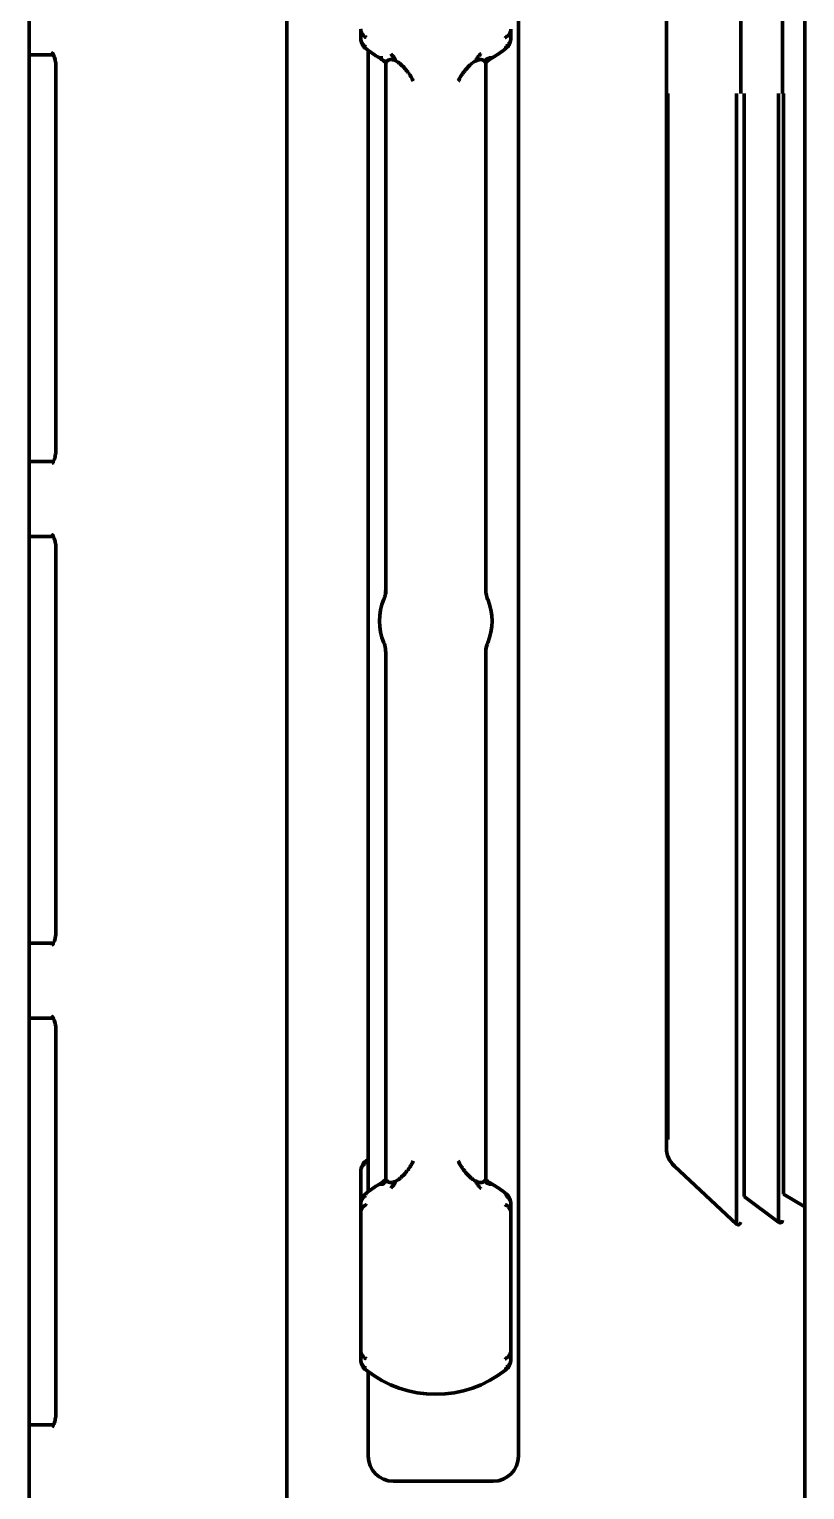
# Model space of a CAD drawing. Header units: inches. Extents: x 904 to 7172, y 213 to 5528.
# Drawn here: x 1052.3 to 1083.3, y 2131.8 to 2190.1 of the extents above; entities that cross this region are included whole.
import ezdxf

# ---------------------------------------------------------------- set-up
doc = ezdxf.new("R2010")
doc.units = ezdxf.units.IN

msp = doc.modelspace()

# ---------------------------------------------------------------- linework, layer by layer
at = {"linetype": 'Continuous', "lineweight": 70}
for p, q in [((1083.26, 3702.122), (1083.26, 2036.922)), ((1052.26, 2062.722), (1052.26, 3700.722)), ((1071.81, 2133.122), (1071.81, 2283.734)), ((1077.73, 2282.816), (1077.73, 2187.572)), ((1080.698, 2187.572), (1080.698, 2282.333)), ((1082.371, 2187.572), (1082.371, 2282.07)), ((1062.556, 2083.122), (1062.556, 2221.122)), ((1065.756, 2189.426), (1065.713, 2189.371)), ((1065.81, 2189.296), (1065.81, 2143.698)), ((1071.306, 2189.371), (1071.263, 2189.426)), ((1053.187, 2189.122), (1052.259, 2189.122)), ((1066.26, 2188.999), (1066.395, 2189.003)), ((1066.261, 2188.999), (1066.26, 2189)), ((1066.357, 2188.938), (1066.339, 2188.95)), ((1066.51, 2188.817), (1066.51, 2167.572)), ((1070.509, 2167.747), (1070.509, 2188.818)), ((1070.624, 2189.003), (1070.759, 2189)), ((1053.328, 2188.622), (1053.328, 2173.372)), ((1077.73, 2187.572), (1077.73, 2151.698)), ((1077.786, 2187.572), (1077.786, 2145.774)), ((1080.53, 2187.572), (1080.53, 2142.4)), ((1080.839, 2187.572), (1080.839, 2143.505)), ((1082.211, 2187.572), (1082.211, 2142.472)), ((1082.405, 2187.572), (1082.405, 2143.6)), ((1052.259, 2172.872), (1053.225, 2172.872)), ((1053.187, 2169.872), (1052.259, 2169.872)), ((1053.328, 2169.372), (1053.328, 2154.122)), ((1070.583, 2167.37), (1070.584, 2167.367)), ((1066.436, 2165.624), (1066.435, 2165.626)), ((1070.509, 2144.176), (1070.509, 2165.421)), ((1066.51, 2165.246), (1066.51, 2144.176)), ((1052.259, 2153.622), (1053.225, 2153.622)), ((1077.73, 2151.699), (1077.73, 2145.445)), ((1053.187, 2150.622), (1052.259, 2150.622)), ((1053.328, 2150.122), (1053.328, 2134.872)), ((1065.71, 2144.92), (1065.81, 2144.997)), ((1065.51, 2143.212), (1065.51, 2144.505)), ((1080.53, 2142.4), (1078.048, 2144.714)), ((1065.713, 2143.622), (1065.756, 2143.568)), ((1071.263, 2143.568), (1071.306, 2143.622)), ((1082.211, 2142.472), (1080.839, 2143.505)), ((1083.26, 2143.086), (1082.405, 2143.6)), ((1065.51, 2142.847), (1065.51, 2137.346)), ((1071.51, 2137.346), (1071.51, 2142.847)), ((1065.756, 2136.626), (1065.713, 2136.571)), ((1065.81, 2136.497), (1065.81, 2133.122)), ((1071.306, 2136.571), (1071.263, 2136.626)), ((1052.259, 2134.372), (1053.225, 2134.372)), ((1066.81, 2132.122), (1070.81, 2132.122))]:
    msp.add_line(p, q, dxfattribs=at)
for centre, radius, start, end in [((1068.51, 2192.897), 4.5, 231.57758, 240.00162), ((1068.51, 2192.897), 4.5, 299.99836, 308.4325), ((1068.51, 2166.497), 2.25, 157.23256, 202.76743), ((1068.51, 2166.497), 2.25, 337.23259, 22.76742), ((1066.04, 2144.505), 0.53, 128.4745, 180), ((1078.73, 2145.445), 1, 180.00039, 227), ((1068.51, 2140.097), 4.5, 119.99838, 128.43273), ((1068.51, 2140.097), 4.5, 51.57764, 60.00161), ((1080.598, 2142.473), 0.1, 227, 359.99898), ((1082.271, 2142.551), 0.1, 233, 359.99961), ((1068.51, 2140.097), 4.5, 231.57672, 308.43242), ((1066.81, 2133.122), 1, 180, 270), ((1070.81, 2133.122), 1, 270, 0)]:
    msp.add_arc(centre, radius, start, end, dxfattribs=at)
for centre, major_axis, ratio, start_param, end_param in [((1070.997, 2189.765), (0.312, -0.391), 0.212309, 6.282867, 6.783617), ((1065.522, 2145.279), (1.342, 0.629), 0.999709, 4.796513, 5.011617), ((1066.022, 2143.229), (-0.312, 0.391), 0.212305, 6.28287, 6.78362), ((1070.997, 2136.965), (0.312, -0.391), 0.210529, 6.282796, 6.783545)]:
    msp.add_ellipse(centre, major_axis=major_axis, ratio=ratio, start_param=start_param, end_param=end_param, dxfattribs=at)
for points, knots in [([(1065.51, 2190.146), (1065.51, 2190.143), (1065.51, 2190.138), (1065.51, 2190.129), (1065.511, 2190.121), (1065.511, 2190.113), (1065.512, 2190.105), (1065.513, 2190.097), (1065.515, 2190.089), (1065.516, 2190.082), (1065.518, 2190.074), (1065.52, 2190.067), (1065.522, 2190.06), (1065.524, 2190.053), (1065.526, 2190.046), (1065.528, 2190.04), (1065.53, 2190.033), (1065.533, 2190.027), (1065.535, 2190.021), (1065.538, 2190.015), (1065.541, 2190.009), (1065.543, 2190.004), (1065.546, 2189.998), (1065.549, 2189.993), (1065.551, 2189.988), (1065.554, 2189.983), (1065.557, 2189.978), (1065.56, 2189.973), (1065.563, 2189.969), (1065.565, 2189.964), (1065.571, 2189.956), (1065.58, 2189.943), (1065.593, 2189.927), (1065.606, 2189.912), (1065.621, 2189.897), (1065.635, 2189.883), (1065.651, 2189.87), (1065.667, 2189.857), (1065.683, 2189.845), (1065.7, 2189.834), (1065.716, 2189.824), (1065.728, 2189.817), (1065.734, 2189.814)], [0, 0, 0, 0, 0.022146, 0.043937, 0.065372, 0.086451, 0.107171, 0.127534, 0.147537, 0.167181, 0.186465, 0.205389, 0.223953, 0.242157, 0.26, 0.277483, 0.294606, 0.31137, 0.327774, 0.343819, 0.359506, 0.374834, 0.389805, 0.404419, 0.418677, 0.43258, 0.446127, 0.459321, 0.472161, 0.484649, 0.496785, 0.546297, 0.595031, 0.642992, 0.690187, 0.736623, 0.782311, 0.827262, 0.871491, 0.915012, 0.957842, 1, 1, 1, 1]), ([(1071.285, 2189.814), (1071.288, 2189.816), (1071.295, 2189.819), (1071.304, 2189.825), (1071.313, 2189.83), (1071.323, 2189.836), (1071.332, 2189.842), (1071.341, 2189.849), (1071.35, 2189.855), (1071.358, 2189.862), (1071.367, 2189.869), (1071.376, 2189.876), (1071.384, 2189.883), (1071.392, 2189.891), (1071.4, 2189.899), (1071.408, 2189.907), (1071.416, 2189.915), (1071.423, 2189.924), (1071.43, 2189.932), (1071.437, 2189.941), (1071.444, 2189.95), (1071.45, 2189.96), (1071.457, 2189.969), (1071.462, 2189.978), (1071.468, 2189.989), (1071.474, 2190), (1071.479, 2190.011), (1071.485, 2190.023), (1071.49, 2190.036), (1071.495, 2190.05), (1071.499, 2190.064), (1071.502, 2190.079), (1071.505, 2190.095), (1071.508, 2190.112), (1071.509, 2190.129), (1071.509, 2190.14), (1071.509, 2190.146)], [0, 0, 0, 0, 0.023051, 0.046302, 0.069757, 0.093418, 0.117289, 0.141371, 0.165669, 0.190183, 0.214918, 0.239874, 0.265054, 0.290459, 0.316093, 0.341955, 0.368048, 0.394372, 0.420929, 0.44772, 0.474745, 0.502005, 0.527594, 0.554699, 0.583327, 0.613486, 0.645182, 0.678419, 0.713201, 0.749531, 0.787411, 0.826841, 0.86782, 0.910343, 0.954406, 1, 1, 1, 1]), ([(1065.51, 2189.789), (1065.51, 2189.785), (1065.51, 2189.778), (1065.51, 2189.767), (1065.511, 2189.757), (1065.511, 2189.746), (1065.512, 2189.736), (1065.513, 2189.727), (1065.515, 2189.717), (1065.516, 2189.708), (1065.517, 2189.699), (1065.519, 2189.69), (1065.521, 2189.682), (1065.522, 2189.674), (1065.524, 2189.666), (1065.526, 2189.658), (1065.528, 2189.651), (1065.53, 2189.644), (1065.532, 2189.637), (1065.534, 2189.63), (1065.536, 2189.624), (1065.538, 2189.618), (1065.54, 2189.612), (1065.542, 2189.606), (1065.544, 2189.601), (1065.546, 2189.595), (1065.548, 2189.591), (1065.55, 2189.586), (1065.552, 2189.581), (1065.554, 2189.577), (1065.556, 2189.573), (1065.557, 2189.569), (1065.559, 2189.566), (1065.561, 2189.562), (1065.565, 2189.552), (1065.574, 2189.536), (1065.587, 2189.513), (1065.6, 2189.492), (1065.615, 2189.472), (1065.63, 2189.452), (1065.645, 2189.434), (1065.661, 2189.417), (1065.678, 2189.401), (1065.694, 2189.386), (1065.706, 2189.377), (1065.711, 2189.373)], [0, 0, 0, 0, 0.022872, 0.045257, 0.067154, 0.088562, 0.109482, 0.129912, 0.149852, 0.169301, 0.18826, 0.206728, 0.224705, 0.242191, 0.259186, 0.275689, 0.291702, 0.307223, 0.322254, 0.336793, 0.350842, 0.364401, 0.37747, 0.390049, 0.402138, 0.413738, 0.424848, 0.43547, 0.445604, 0.45525, 0.464408, 0.473078, 0.481261, 0.488957, 0.496167, 0.551431, 0.605603, 0.658683, 0.710673, 0.761578, 0.8114, 0.860146, 0.907823, 0.954438, 1, 1, 1, 1]), ([(1065.71, 2189.452), (1065.707, 2189.454), (1065.7, 2189.458), (1065.692, 2189.464), (1065.683, 2189.471), (1065.674, 2189.477), (1065.665, 2189.484), (1065.657, 2189.491), (1065.649, 2189.499), (1065.64, 2189.506), (1065.632, 2189.514), (1065.624, 2189.522), (1065.617, 2189.53), (1065.609, 2189.538), (1065.602, 2189.547), (1065.594, 2189.556), (1065.587, 2189.565), (1065.581, 2189.574), (1065.574, 2189.584), (1065.568, 2189.593), (1065.562, 2189.603), (1065.556, 2189.613), (1065.551, 2189.623), (1065.545, 2189.634), (1065.54, 2189.646), (1065.535, 2189.658), (1065.53, 2189.672), (1065.525, 2189.686), (1065.521, 2189.701), (1065.517, 2189.717), (1065.514, 2189.734), (1065.512, 2189.751), (1065.51, 2189.77), (1065.51, 2189.782), (1065.51, 2189.789)], [0, 0, 0, 0, 0.024358, 0.048945, 0.073764, 0.098815, 0.124101, 0.149622, 0.17538, 0.201377, 0.227613, 0.25409, 0.280809, 0.30777, 0.334974, 0.362423, 0.390117, 0.418056, 0.446241, 0.474673, 0.503351, 0.530314, 0.559139, 0.58983, 0.622392, 0.656829, 0.693144, 0.731338, 0.771415, 0.813373, 0.857214, 0.902934, 0.950531, 1, 1, 1, 1]), ([(1071.308, 2189.373), (1071.311, 2189.375), (1071.317, 2189.38), (1071.326, 2189.388), (1071.336, 2189.396), (1071.345, 2189.405), (1071.354, 2189.414), (1071.363, 2189.423), (1071.372, 2189.432), (1071.38, 2189.442), (1071.389, 2189.452), (1071.397, 2189.463), (1071.406, 2189.474), (1071.414, 2189.485), (1071.421, 2189.496), (1071.429, 2189.508), (1071.436, 2189.52), (1071.444, 2189.533), (1071.45, 2189.546), (1071.456, 2189.557), (1071.46, 2189.566), (1071.464, 2189.574), (1071.468, 2189.582), (1071.472, 2189.593), (1071.476, 2189.604), (1071.481, 2189.616), (1071.485, 2189.63), (1071.49, 2189.645), (1071.494, 2189.662), (1071.498, 2189.68), (1071.502, 2189.699), (1071.505, 2189.719), (1071.507, 2189.741), (1071.509, 2189.765), (1071.509, 2189.781), (1071.509, 2189.789)], [0, 0, 0, 0, 0.02509, 0.050514, 0.076273, 0.102369, 0.128802, 0.155575, 0.182688, 0.210142, 0.237939, 0.266079, 0.294563, 0.323392, 0.352567, 0.382087, 0.411953, 0.442166, 0.472724, 0.503629, 0.518587, 0.536124, 0.556243, 0.578949, 0.604243, 0.63213, 0.662612, 0.695692, 0.731371, 0.769651, 0.810532, 0.854011, 0.900086, 0.948752, 1, 1, 1, 1]), ([(1071.509, 2189.789), (1071.509, 2189.786), (1071.509, 2189.779), (1071.509, 2189.77), (1071.508, 2189.761), (1071.507, 2189.752), (1071.506, 2189.743), (1071.505, 2189.734), (1071.504, 2189.726), (1071.502, 2189.718), (1071.5, 2189.709), (1071.498, 2189.702), (1071.496, 2189.694), (1071.494, 2189.687), (1071.492, 2189.679), (1071.49, 2189.672), (1071.487, 2189.665), (1071.485, 2189.659), (1071.482, 2189.652), (1071.479, 2189.646), (1071.477, 2189.64), (1071.474, 2189.634), (1071.471, 2189.629), (1071.468, 2189.623), (1071.466, 2189.618), (1071.463, 2189.613), (1071.46, 2189.608), (1071.455, 2189.598), (1071.446, 2189.585), (1071.433, 2189.567), (1071.42, 2189.55), (1071.406, 2189.533), (1071.391, 2189.518), (1071.376, 2189.503), (1071.36, 2189.489), (1071.343, 2189.476), (1071.327, 2189.464), (1071.315, 2189.456), (1071.309, 2189.452)], [0, 0, 0, 0, 0.024704, 0.048961, 0.072773, 0.096137, 0.119054, 0.141523, 0.163543, 0.185114, 0.206237, 0.226911, 0.247136, 0.266912, 0.286239, 0.305117, 0.323547, 0.341529, 0.359063, 0.37615, 0.39279, 0.408983, 0.42473, 0.440032, 0.454888, 0.4693, 0.483268, 0.496793, 0.550959, 0.604257, 0.65669, 0.708261, 0.758977, 0.808844, 0.85787, 0.906065, 0.953438, 1, 1, 1, 1]), ([(1053.182, 2189.191), (1053.182, 2189.192), (1053.184, 2189.19), (1053.21, 2189.158), (1053.26, 2189.053), (1053.307, 2188.893), (1053.326, 2188.738), (1053.328, 2188.646), (1053.328, 2188.622)], [0, 0, 0, 0, 0.064595, 0.272965, 0.480399, 0.692617, 0.92171, 1, 1, 1, 1]), ([(1066.508, 2188.819), (1066.499, 2188.827), (1066.489, 2188.836), (1066.47, 2188.852), (1066.46, 2188.86), (1066.431, 2188.884), (1066.411, 2188.9), (1066.349, 2188.945), (1066.306, 2188.973), (1066.262, 2188.999)], [0, 0, 0, 0, 0.125, 0.125, 0.25, 0.25, 0.5, 0.5, 1, 1, 1, 1]), ([(1066.554, 2188.87), (1066.54, 2188.853), (1066.53, 2188.84), (1066.52, 2188.829), (1066.518, 2188.827), (1066.515, 2188.824), (1066.514, 2188.822), (1066.512, 2188.82), (1066.511, 2188.819), (1066.51, 2188.818), (1066.51, 2188.818)], [0, 0, 0, 0, 0.5, 0.5, 0.625, 0.625, 0.75, 0.75, 0.875, 1, 1, 1, 1]), ([(1066.931, 2188.867), (1066.892, 2188.889), (1066.853, 2188.906), (1066.804, 2188.919), (1066.795, 2188.922), (1066.776, 2188.926), (1066.767, 2188.927), (1066.739, 2188.931), (1066.722, 2188.932), (1066.696, 2188.932), (1066.688, 2188.931), (1066.672, 2188.929), (1066.664, 2188.928), (1066.642, 2188.924), (1066.628, 2188.92), (1066.609, 2188.912), (1066.603, 2188.909), (1066.592, 2188.902), (1066.576, 2188.892), (1066.562, 2188.879), (1066.554, 2188.87)], [0, 0, 0, 0, 0.25, 0.25, 0.3125, 0.3125, 0.375, 0.375, 0.5, 0.5, 0.5625, 0.5625, 0.625, 0.625, 0.75, 0.75, 0.8125, 0.8125, 0.875, 1, 1, 1, 1]), ([(1070.465, 2188.87), (1070.449, 2188.888), (1070.429, 2188.903), (1070.397, 2188.917), (1070.391, 2188.919), (1070.377, 2188.923), (1070.37, 2188.925), (1070.348, 2188.93), (1070.332, 2188.931), (1070.307, 2188.932), (1070.298, 2188.932), (1070.28, 2188.931), (1070.271, 2188.93), (1070.244, 2188.926), (1070.225, 2188.922), (1070.196, 2188.914), (1070.186, 2188.911), (1070.167, 2188.904), (1070.157, 2188.9), (1070.127, 2188.888), (1070.108, 2188.878), (1070.088, 2188.867)], [0, 0, 0, 0, 0.25, 0.25, 0.3125, 0.3125, 0.375, 0.375, 0.5, 0.5, 0.5625, 0.5625, 0.625, 0.625, 0.75, 0.75, 0.8125, 0.8125, 0.875, 0.875, 1, 1, 1, 1]), ([(1070.509, 2188.818), (1070.509, 2188.819), (1070.504, 2188.823), (1070.493, 2188.836), (1070.488, 2188.842), (1070.478, 2188.854), (1070.472, 2188.862), (1070.465, 2188.87)], [0, 0, 0, 0, 0.5, 0.5, 0.75, 0.75, 1, 1, 1, 1]), ([(1053.328, 2173.372), (1053.328, 2173.296), (1053.317, 2173.154), (1053.272, 2172.97), (1053.217, 2172.847), (1053.186, 2172.806), (1053.182, 2172.801), (1053.182, 2172.801)], [0, 0, 0, 0, 0.239269, 0.485113, 0.691034, 0.916821, 1, 1, 1, 1]), ([(1053.182, 2169.941), (1053.182, 2169.942), (1053.184, 2169.94), (1053.21, 2169.908), (1053.26, 2169.803), (1053.307, 2169.643), (1053.326, 2169.488), (1053.328, 2169.396), (1053.328, 2169.372)], [0, 0, 0, 0, 0.064595, 0.272965, 0.480399, 0.692617, 0.92171, 1, 1, 1, 1]), ([(1066.506, 2167.747), (1066.508, 2167.715), (1066.507, 2167.639), (1066.488, 2167.532), (1066.463, 2167.442), (1066.445, 2167.393), (1066.436, 2167.371), (1066.434, 2167.366), (1066.433, 2167.364), (1066.433, 2167.363), (1066.432, 2167.362), (1066.432, 2167.361), (1066.433, 2167.362), (1066.434, 2167.366), (1066.435, 2167.368)], [0, 0, 0, 0, 0.19515, 0.471223, 0.661372, 0.766871, 0.796207, 0.803852, 0.809156, 0.815293, 0.825547, 0.848804, 0.924385, 1, 1, 1, 1]), ([(1070.583, 2167.37), (1070.583, 2167.371), (1070.571, 2167.399), (1070.534, 2167.51), (1070.504, 2167.635), (1070.512, 2167.732), (1070.514, 2167.747)], [0, 0, 0, 0, 0.009262, 0.246774, 0.884162, 1, 1, 1, 1]), ([(1066.436, 2165.623), (1066.436, 2165.622), (1066.448, 2165.593), (1066.492, 2165.467), (1066.509, 2165.343), (1066.508, 2165.246)], [0, 0, 0, 0, 0.009299, 0.261296, 1, 1, 1, 1]), ([(1070.513, 2165.246), (1070.511, 2165.278), (1070.512, 2165.354), (1070.531, 2165.46), (1070.556, 2165.551), (1070.574, 2165.6), (1070.583, 2165.622), (1070.585, 2165.628), (1070.586, 2165.63), (1070.586, 2165.631), (1070.587, 2165.632), (1070.587, 2165.632), (1070.586, 2165.631), (1070.585, 2165.628), (1070.584, 2165.625)], [0, 0, 0, 0, 0.192641, 0.46939, 0.660242, 0.766372, 0.796104, 0.80381, 0.809134, 0.815266, 0.825483, 0.848577, 0.923342, 1, 1, 1, 1]), ([(1053.328, 2154.122), (1053.328, 2154.046), (1053.317, 2153.904), (1053.272, 2153.72), (1053.217, 2153.597), (1053.186, 2153.556), (1053.182, 2153.551), (1053.182, 2153.551)], [0, 0, 0, 0, 0.239269, 0.485113, 0.691034, 0.916821, 1, 1, 1, 1]), ([(1053.182, 2150.691), (1053.182, 2150.692), (1053.184, 2150.69), (1053.21, 2150.658), (1053.26, 2150.553), (1053.307, 2150.393), (1053.326, 2150.238), (1053.328, 2150.146), (1053.328, 2150.122)], [0, 0, 0, 0, 0.064595, 0.272965, 0.480399, 0.692617, 0.92171, 1, 1, 1, 1]), ([(1065.709, 2144.841), (1065.706, 2144.839), (1065.7, 2144.835), (1065.692, 2144.829), (1065.683, 2144.823), (1065.674, 2144.816), (1065.665, 2144.809), (1065.657, 2144.802), (1065.649, 2144.795), (1065.64, 2144.787), (1065.632, 2144.78), (1065.624, 2144.772), (1065.617, 2144.764), (1065.609, 2144.755), (1065.602, 2144.747), (1065.594, 2144.738), (1065.587, 2144.729), (1065.581, 2144.719), (1065.574, 2144.71), (1065.568, 2144.7), (1065.562, 2144.69), (1065.556, 2144.681), (1065.551, 2144.67), (1065.545, 2144.659), (1065.54, 2144.648), (1065.535, 2144.635), (1065.53, 2144.622), (1065.525, 2144.607), (1065.521, 2144.592), (1065.517, 2144.576), (1065.514, 2144.56), (1065.512, 2144.542), (1065.51, 2144.524), (1065.51, 2144.511), (1065.51, 2144.505)], [0, 0, 0, 0, 0.024355, 0.04894, 0.073756, 0.098805, 0.124087, 0.149606, 0.175361, 0.201355, 0.227588, 0.254061, 0.280776, 0.307734, 0.334935, 0.36238, 0.39007, 0.418005, 0.446186, 0.474613, 0.503287, 0.530252, 0.559079, 0.589773, 0.622339, 0.65678, 0.693098, 0.731298, 0.77138, 0.813344, 0.857191, 0.902919, 0.950523, 1, 1, 1, 1]), ([(1066.259, 2143.994), (1066.26, 2143.994), (1066.26, 2143.994), (1066.26, 2143.994), (1066.26, 2143.994), (1066.261, 2143.994), (1066.266, 2143.994), (1066.274, 2143.994), (1066.286, 2143.994), (1066.303, 2143.994), (1066.325, 2143.993), (1066.354, 2143.992), (1066.381, 2143.991), (1066.395, 2143.991), (1066.395, 2143.991), (1066.396, 2143.991)], [0, 0, 0, 0, 0.000001, 0.000001, 0.000001, 0.125, 0.25, 0.375, 0.5, 0.625, 0.749999, 0.874999, 0.999999, 0.999999, 1, 1, 1, 1]), ([(1066.554, 2144.124), (1066.57, 2144.105), (1066.59, 2144.09), (1066.622, 2144.077), (1066.628, 2144.074), (1066.642, 2144.07), (1066.649, 2144.068), (1066.672, 2144.064), (1066.687, 2144.062), (1066.712, 2144.062), (1066.721, 2144.062), (1066.739, 2144.063), (1066.748, 2144.064), (1066.776, 2144.067), (1066.794, 2144.071), (1066.823, 2144.079), (1066.833, 2144.083), (1066.853, 2144.089), (1066.862, 2144.093), (1066.892, 2144.106), (1066.912, 2144.115), (1066.931, 2144.126)], [0, 0, 0, 0, 0.25, 0.25, 0.3125, 0.3125, 0.375, 0.375, 0.5, 0.5, 0.5625, 0.5625, 0.625, 0.625, 0.75, 0.75, 0.8125, 0.8125, 0.875, 0.875, 1, 1, 1, 1]), ([(1070.088, 2144.126), (1070.127, 2144.104), (1070.166, 2144.088), (1070.215, 2144.074), (1070.224, 2144.072), (1070.243, 2144.068), (1070.252, 2144.066), (1070.28, 2144.062), (1070.297, 2144.061), (1070.323, 2144.062), (1070.331, 2144.062), (1070.347, 2144.064), (1070.355, 2144.065), (1070.377, 2144.07), (1070.391, 2144.074), (1070.41, 2144.082), (1070.416, 2144.085), (1070.427, 2144.091), (1070.443, 2144.102), (1070.457, 2144.114), (1070.465, 2144.124)], [0, 0, 0, 0, 0.25, 0.25, 0.3125, 0.3125, 0.375, 0.375, 0.5, 0.5, 0.5625, 0.5625, 0.625, 0.625, 0.75, 0.75, 0.8125, 0.8125, 0.875, 1, 1, 1, 1]), ([(1070.465, 2144.124), (1070.471, 2144.131), (1070.481, 2144.143), (1070.492, 2144.157), (1070.5, 2144.166), (1070.505, 2144.172), (1070.508, 2144.175), (1070.509, 2144.175), (1070.509, 2144.175)], [0, 0, 0, 0, 0.166664, 0.333327, 0.499991, 0.666654, 0.833318, 1, 1, 1, 1]), ([(1070.624, 2143.991), (1070.636, 2143.991), (1070.658, 2143.992), (1070.684, 2143.993), (1070.705, 2143.994), (1070.722, 2143.994), (1070.735, 2143.994), (1070.745, 2143.994), (1070.753, 2143.994), (1070.758, 2143.994), (1070.759, 2143.994), (1070.759, 2143.994)], [0, 0, 0, 0, 0.111111, 0.222222, 0.333333, 0.444444, 0.555555, 0.666666, 0.777777, 0.888888, 1, 1, 1, 1]), ([(1070.759, 2143.994), (1070.759, 2143.994), (1070.758, 2143.995), (1070.758, 2143.995), (1070.758, 2143.995)], [0, 0, 0, 0, 0.799483, 1, 1, 1, 1]), ([(1065.711, 2143.621), (1065.708, 2143.618), (1065.702, 2143.613), (1065.693, 2143.605), (1065.683, 2143.597), (1065.674, 2143.589), (1065.665, 2143.58), (1065.656, 2143.571), (1065.647, 2143.561), (1065.639, 2143.551), (1065.63, 2143.541), (1065.622, 2143.531), (1065.614, 2143.52), (1065.605, 2143.509), (1065.598, 2143.497), (1065.59, 2143.485), (1065.583, 2143.473), (1065.575, 2143.46), (1065.569, 2143.448), (1065.563, 2143.437), (1065.559, 2143.427), (1065.555, 2143.42), (1065.552, 2143.411), (1065.547, 2143.401), (1065.543, 2143.39), (1065.539, 2143.377), (1065.534, 2143.363), (1065.529, 2143.348), (1065.525, 2143.332), (1065.521, 2143.314), (1065.517, 2143.295), (1065.514, 2143.274), (1065.512, 2143.252), (1065.51, 2143.229), (1065.51, 2143.213), (1065.51, 2143.205)], [0, 0, 0, 0, 0.025091, 0.050515, 0.076274, 0.10237, 0.128804, 0.155576, 0.182689, 0.210144, 0.237941, 0.266081, 0.294566, 0.323395, 0.352569, 0.38209, 0.411956, 0.442168, 0.472727, 0.503632, 0.518597, 0.53614, 0.556264, 0.578973, 0.60427, 0.632159, 0.662642, 0.695721, 0.7314, 0.769678, 0.810555, 0.85403, 0.9001, 0.948759, 1, 1, 1, 1]), ([(1065.51, 2143.205), (1065.51, 2143.208), (1065.51, 2143.214), (1065.51, 2143.224), (1065.511, 2143.233), (1065.512, 2143.242), (1065.513, 2143.251), (1065.514, 2143.259), (1065.515, 2143.268), (1065.517, 2143.276), (1065.519, 2143.284), (1065.521, 2143.292), (1065.523, 2143.299), (1065.525, 2143.307), (1065.527, 2143.314), (1065.53, 2143.321), (1065.532, 2143.328), (1065.535, 2143.335), (1065.537, 2143.341), (1065.54, 2143.347), (1065.542, 2143.353), (1065.545, 2143.359), (1065.548, 2143.365), (1065.551, 2143.37), (1065.553, 2143.376), (1065.556, 2143.381), (1065.559, 2143.386), (1065.565, 2143.395), (1065.573, 2143.409), (1065.586, 2143.427), (1065.599, 2143.444), (1065.613, 2143.46), (1065.628, 2143.476), (1065.643, 2143.49), (1065.659, 2143.504), (1065.676, 2143.517), (1065.692, 2143.53), (1065.704, 2143.537), (1065.71, 2143.541)], [0, 0, 0, 0, 0.024704, 0.048963, 0.072775, 0.09614, 0.119058, 0.141527, 0.163547, 0.185119, 0.206242, 0.226916, 0.247141, 0.266917, 0.286244, 0.305122, 0.323552, 0.341533, 0.359067, 0.376153, 0.392792, 0.408985, 0.424731, 0.440032, 0.454887, 0.469298, 0.483266, 0.496789, 0.550956, 0.604254, 0.656687, 0.708259, 0.758975, 0.808843, 0.857869, 0.906064, 0.953438, 1, 1, 1, 1]), ([(1065.734, 2143.18), (1065.731, 2143.178), (1065.724, 2143.174), (1065.715, 2143.169), (1065.706, 2143.163), (1065.696, 2143.157), (1065.687, 2143.151), (1065.678, 2143.145), (1065.669, 2143.138), (1065.66, 2143.131), (1065.652, 2143.124), (1065.643, 2143.117), (1065.635, 2143.11), (1065.627, 2143.102), (1065.619, 2143.094), (1065.611, 2143.086), (1065.603, 2143.078), (1065.596, 2143.07), (1065.588, 2143.061), (1065.581, 2143.052), (1065.575, 2143.043), (1065.568, 2143.034), (1065.562, 2143.024), (1065.557, 2143.015), (1065.551, 2143.005), (1065.545, 2142.994), (1065.539, 2142.982), (1065.534, 2142.97), (1065.529, 2142.957), (1065.524, 2142.943), (1065.52, 2142.929), (1065.517, 2142.914), (1065.514, 2142.898), (1065.511, 2142.882), (1065.51, 2142.865), (1065.51, 2142.853), (1065.51, 2142.847)], [0, 0, 0, 0, 0.023097, 0.046394, 0.069896, 0.093606, 0.117525, 0.141657, 0.166005, 0.190571, 0.215358, 0.240367, 0.265601, 0.291061, 0.31675, 0.342669, 0.36882, 0.395202, 0.421819, 0.44867, 0.475756, 0.503078, 0.528611, 0.555658, 0.584225, 0.614319, 0.645946, 0.679112, 0.713819, 0.750071, 0.78787, 0.827215, 0.868105, 0.910537, 0.954504, 1, 1, 1, 1]), ([(1071.509, 2142.847), (1071.509, 2142.85), (1071.509, 2142.856), (1071.509, 2142.864), (1071.508, 2142.873), (1071.508, 2142.881), (1071.507, 2142.889), (1071.506, 2142.897), (1071.504, 2142.904), (1071.503, 2142.912), (1071.501, 2142.919), (1071.499, 2142.927), (1071.497, 2142.934), (1071.495, 2142.941), (1071.493, 2142.947), (1071.491, 2142.954), (1071.489, 2142.96), (1071.486, 2142.967), (1071.484, 2142.973), (1071.481, 2142.979), (1071.478, 2142.984), (1071.476, 2142.99), (1071.473, 2142.995), (1071.47, 2143.001), (1071.468, 2143.006), (1071.465, 2143.011), (1071.462, 2143.016), (1071.459, 2143.02), (1071.456, 2143.025), (1071.454, 2143.029), (1071.448, 2143.038), (1071.439, 2143.05), (1071.426, 2143.067), (1071.413, 2143.082), (1071.398, 2143.097), (1071.384, 2143.111), (1071.368, 2143.124), (1071.352, 2143.136), (1071.336, 2143.148), (1071.319, 2143.159), (1071.303, 2143.17), (1071.291, 2143.176), (1071.285, 2143.18)], [0, 0, 0, 0, 0.022174, 0.043992, 0.065454, 0.086559, 0.107306, 0.127694, 0.147722, 0.167391, 0.186699, 0.205647, 0.224234, 0.24246, 0.260326, 0.277831, 0.294976, 0.31176, 0.328185, 0.34425, 0.359956, 0.375304, 0.390294, 0.404926, 0.419202, 0.433122, 0.446686, 0.459896, 0.472753, 0.485256, 0.497408, 0.546852, 0.59552, 0.643418, 0.690552, 0.736929, 0.782561, 0.827458, 0.871635, 0.915106, 0.957888, 1, 1, 1, 1]), ([(1071.509, 2143.205), (1071.509, 2143.208), (1071.509, 2143.216), (1071.509, 2143.226), (1071.508, 2143.237), (1071.508, 2143.247), (1071.507, 2143.257), (1071.506, 2143.267), (1071.505, 2143.276), (1071.503, 2143.285), (1071.502, 2143.294), (1071.5, 2143.303), (1071.498, 2143.311), (1071.497, 2143.32), (1071.495, 2143.328), (1071.493, 2143.335), (1071.491, 2143.343), (1071.489, 2143.35), (1071.487, 2143.357), (1071.485, 2143.363), (1071.483, 2143.37), (1071.481, 2143.376), (1071.479, 2143.382), (1071.477, 2143.387), (1071.475, 2143.393), (1071.473, 2143.398), (1071.471, 2143.403), (1071.469, 2143.408), (1071.467, 2143.412), (1071.465, 2143.416), (1071.463, 2143.42), (1071.462, 2143.424), (1071.46, 2143.428), (1071.459, 2143.431), (1071.454, 2143.441), (1071.445, 2143.458), (1071.432, 2143.48), (1071.419, 2143.502), (1071.404, 2143.522), (1071.389, 2143.541), (1071.374, 2143.559), (1071.358, 2143.576), (1071.341, 2143.592), (1071.325, 2143.607), (1071.313, 2143.616), (1071.308, 2143.621)], [0, 0, 0, 0, 0.022864, 0.045242, 0.067133, 0.088535, 0.109449, 0.129874, 0.149809, 0.169254, 0.188209, 0.206674, 0.224648, 0.242132, 0.259125, 0.275627, 0.291638, 0.307159, 0.322189, 0.336729, 0.350779, 0.364339, 0.37741, 0.389991, 0.402083, 0.413686, 0.4248, 0.435426, 0.445564, 0.455215, 0.464378, 0.473054, 0.481244, 0.488947, 0.496164, 0.551428, 0.605599, 0.65868, 0.71067, 0.761575, 0.811398, 0.860144, 0.907821, 0.954437, 1, 1, 1, 1]), ([(1071.31, 2143.541), (1071.313, 2143.539), (1071.319, 2143.535), (1071.327, 2143.529), (1071.336, 2143.523), (1071.345, 2143.516), (1071.354, 2143.509), (1071.362, 2143.502), (1071.37, 2143.495), (1071.379, 2143.487), (1071.387, 2143.48), (1071.395, 2143.472), (1071.402, 2143.464), (1071.41, 2143.455), (1071.418, 2143.447), (1071.425, 2143.438), (1071.432, 2143.429), (1071.439, 2143.419), (1071.445, 2143.41), (1071.451, 2143.4), (1071.457, 2143.39), (1071.463, 2143.381), (1071.468, 2143.37), (1071.474, 2143.359), (1071.479, 2143.348), (1071.484, 2143.335), (1071.489, 2143.322), (1071.494, 2143.307), (1071.498, 2143.292), (1071.502, 2143.276), (1071.505, 2143.26), (1071.508, 2143.242), (1071.509, 2143.224), (1071.509, 2143.211), (1071.509, 2143.205)], [0, 0, 0, 0, 0.024357, 0.048944, 0.073762, 0.098813, 0.124098, 0.149619, 0.175376, 0.201373, 0.227608, 0.254085, 0.280803, 0.307763, 0.334968, 0.362416, 0.39011, 0.418048, 0.446233, 0.474664, 0.503342, 0.530297, 0.559114, 0.5898, 0.622358, 0.656793, 0.693106, 0.731302, 0.77138, 0.813343, 0.857189, 0.902916, 0.950521, 1, 1, 1, 1]), ([(1065.51, 2137.346), (1065.51, 2137.343), (1065.51, 2137.338), (1065.51, 2137.329), (1065.511, 2137.321), (1065.511, 2137.313), (1065.512, 2137.305), (1065.513, 2137.297), (1065.515, 2137.289), (1065.516, 2137.282), (1065.518, 2137.274), (1065.52, 2137.267), (1065.522, 2137.26), (1065.524, 2137.253), (1065.526, 2137.246), (1065.528, 2137.24), (1065.53, 2137.233), (1065.533, 2137.227), (1065.535, 2137.221), (1065.538, 2137.215), (1065.541, 2137.209), (1065.543, 2137.204), (1065.546, 2137.198), (1065.549, 2137.193), (1065.551, 2137.188), (1065.554, 2137.183), (1065.557, 2137.178), (1065.56, 2137.173), (1065.563, 2137.169), (1065.565, 2137.164), (1065.571, 2137.156), (1065.58, 2137.143), (1065.593, 2137.127), (1065.606, 2137.112), (1065.621, 2137.097), (1065.635, 2137.083), (1065.651, 2137.07), (1065.667, 2137.057), (1065.683, 2137.045), (1065.7, 2137.034), (1065.716, 2137.024), (1065.728, 2137.017), (1065.734, 2137.014)], [0, 0, 0, 0, 0.022145, 0.043935, 0.06537, 0.086447, 0.107168, 0.127529, 0.147532, 0.167176, 0.186459, 0.205383, 0.223947, 0.24215, 0.259994, 0.277477, 0.2946, 0.311363, 0.327768, 0.343813, 0.3595, 0.374829, 0.3898, 0.404415, 0.418673, 0.432576, 0.446124, 0.459319, 0.47216, 0.484648, 0.496786, 0.546298, 0.595032, 0.642994, 0.690188, 0.736624, 0.782312, 0.827264, 0.871492, 0.915013, 0.957843, 1, 1, 1, 1]), ([(1071.285, 2137.014), (1071.288, 2137.016), (1071.295, 2137.019), (1071.304, 2137.025), (1071.313, 2137.03), (1071.323, 2137.036), (1071.332, 2137.042), (1071.341, 2137.049), (1071.35, 2137.055), (1071.358, 2137.062), (1071.367, 2137.069), (1071.376, 2137.076), (1071.384, 2137.083), (1071.392, 2137.091), (1071.4, 2137.099), (1071.408, 2137.107), (1071.416, 2137.115), (1071.423, 2137.124), (1071.43, 2137.132), (1071.437, 2137.141), (1071.444, 2137.15), (1071.45, 2137.16), (1071.457, 2137.169), (1071.462, 2137.178), (1071.468, 2137.189), (1071.474, 2137.2), (1071.479, 2137.211), (1071.485, 2137.223), (1071.49, 2137.236), (1071.495, 2137.25), (1071.499, 2137.264), (1071.502, 2137.279), (1071.505, 2137.295), (1071.508, 2137.312), (1071.509, 2137.329), (1071.509, 2137.34), (1071.509, 2137.346)], [0, 0, 0, 0, 0.023052, 0.046304, 0.069759, 0.093421, 0.117291, 0.141374, 0.165672, 0.190187, 0.214921, 0.239878, 0.265057, 0.290463, 0.316096, 0.341958, 0.368051, 0.394375, 0.420932, 0.447722, 0.474747, 0.502006, 0.527591, 0.554693, 0.58332, 0.613477, 0.645171, 0.678407, 0.713189, 0.74952, 0.787401, 0.826832, 0.867812, 0.910338, 0.954403, 1, 1, 1, 1]), ([(1065.709, 2136.652), (1065.706, 2136.654), (1065.7, 2136.658), (1065.692, 2136.665), (1065.683, 2136.671), (1065.674, 2136.678), (1065.665, 2136.684), (1065.657, 2136.691), (1065.649, 2136.699), (1065.64, 2136.706), (1065.632, 2136.714), (1065.624, 2136.722), (1065.617, 2136.73), (1065.609, 2136.738), (1065.602, 2136.747), (1065.594, 2136.756), (1065.587, 2136.765), (1065.581, 2136.774), (1065.574, 2136.784), (1065.568, 2136.793), (1065.562, 2136.803), (1065.556, 2136.813), (1065.551, 2136.823), (1065.545, 2136.834), (1065.54, 2136.846), (1065.535, 2136.858), (1065.53, 2136.872), (1065.525, 2136.886), (1065.521, 2136.901), (1065.517, 2136.917), (1065.514, 2136.934), (1065.512, 2136.951), (1065.51, 2136.97), (1065.51, 2136.982), (1065.51, 2136.989)], [0, 0, 0, 0, 0.024355, 0.04894, 0.073756, 0.098805, 0.124087, 0.149606, 0.175361, 0.201354, 0.227587, 0.254061, 0.280776, 0.307733, 0.334934, 0.362379, 0.390069, 0.418004, 0.446185, 0.474612, 0.503286, 0.530249, 0.559075, 0.589768, 0.622333, 0.656773, 0.693092, 0.731292, 0.771374, 0.813339, 0.857187, 0.902916, 0.950522, 1, 1, 1, 1]), ([(1065.51, 2136.989), (1065.51, 2136.985), (1065.51, 2136.978), (1065.51, 2136.967), (1065.511, 2136.957), (1065.511, 2136.946), (1065.512, 2136.936), (1065.513, 2136.927), (1065.515, 2136.917), (1065.516, 2136.908), (1065.517, 2136.899), (1065.519, 2136.89), (1065.521, 2136.882), (1065.522, 2136.874), (1065.524, 2136.866), (1065.526, 2136.858), (1065.528, 2136.851), (1065.53, 2136.844), (1065.532, 2136.837), (1065.534, 2136.83), (1065.536, 2136.824), (1065.538, 2136.818), (1065.54, 2136.812), (1065.542, 2136.806), (1065.544, 2136.801), (1065.546, 2136.795), (1065.548, 2136.791), (1065.55, 2136.786), (1065.552, 2136.781), (1065.554, 2136.777), (1065.556, 2136.773), (1065.557, 2136.769), (1065.559, 2136.766), (1065.561, 2136.762), (1065.565, 2136.752), (1065.574, 2136.736), (1065.587, 2136.713), (1065.6, 2136.692), (1065.615, 2136.672), (1065.63, 2136.652), (1065.645, 2136.634), (1065.661, 2136.617), (1065.678, 2136.601), (1065.694, 2136.586), (1065.706, 2136.577), (1065.711, 2136.573)], [0, 0, 0, 0, 0.022869, 0.045252, 0.067147, 0.088554, 0.109471, 0.1299, 0.149838, 0.169286, 0.188244, 0.206711, 0.224687, 0.242172, 0.259166, 0.275669, 0.291681, 0.307203, 0.322233, 0.336773, 0.350822, 0.364382, 0.377451, 0.39003, 0.40212, 0.413721, 0.424833, 0.435457, 0.445592, 0.455239, 0.464399, 0.473071, 0.481256, 0.488955, 0.496167, 0.551431, 0.605603, 0.658683, 0.710673, 0.761578, 0.8114, 0.860146, 0.907823, 0.954438, 1, 1, 1, 1]), ([(1071.308, 2136.573), (1071.311, 2136.575), (1071.317, 2136.58), (1071.327, 2136.588), (1071.336, 2136.596), (1071.345, 2136.605), (1071.354, 2136.614), (1071.363, 2136.623), (1071.372, 2136.632), (1071.38, 2136.642), (1071.389, 2136.652), (1071.397, 2136.663), (1071.406, 2136.674), (1071.414, 2136.685), (1071.422, 2136.696), (1071.429, 2136.708), (1071.436, 2136.721), (1071.444, 2136.733), (1071.45, 2136.746), (1071.456, 2136.757), (1071.461, 2136.767), (1071.464, 2136.775), (1071.468, 2136.784), (1071.473, 2136.795), (1071.477, 2136.806), (1071.481, 2136.819), (1071.486, 2136.833), (1071.49, 2136.848), (1071.495, 2136.865), (1071.499, 2136.882), (1071.502, 2136.901), (1071.505, 2136.921), (1071.508, 2136.943), (1071.509, 2136.965), (1071.509, 2136.981), (1071.509, 2136.989)], [0, 0, 0, 0, 0.025171, 0.050666, 0.076486, 0.102633, 0.129109, 0.155914, 0.18305, 0.210518, 0.238318, 0.266453, 0.294923, 0.323728, 0.352869, 0.382347, 0.412161, 0.442313, 0.472802, 0.503628, 0.520185, 0.539093, 0.560356, 0.583976, 0.609957, 0.638303, 0.669015, 0.702096, 0.737547, 0.77537, 0.815564, 0.858128, 0.903059, 0.950352, 1, 1, 1, 1]), ([(1071.509, 2136.989), (1071.509, 2136.985), (1071.509, 2136.979), (1071.509, 2136.97), (1071.508, 2136.96), (1071.507, 2136.951), (1071.506, 2136.942), (1071.505, 2136.934), (1071.504, 2136.925), (1071.502, 2136.917), (1071.5, 2136.909), (1071.498, 2136.901), (1071.496, 2136.893), (1071.494, 2136.886), (1071.492, 2136.879), (1071.489, 2136.872), (1071.487, 2136.865), (1071.484, 2136.858), (1071.482, 2136.852), (1071.479, 2136.846), (1071.476, 2136.84), (1071.474, 2136.834), (1071.471, 2136.828), (1071.468, 2136.823), (1071.465, 2136.818), (1071.463, 2136.813), (1071.46, 2136.808), (1071.455, 2136.798), (1071.446, 2136.785), (1071.433, 2136.767), (1071.42, 2136.749), (1071.406, 2136.733), (1071.391, 2136.718), (1071.375, 2136.703), (1071.36, 2136.689), (1071.343, 2136.676), (1071.327, 2136.664), (1071.315, 2136.656), (1071.309, 2136.652)], [0, 0, 0, 0, 0.024974, 0.049481, 0.073519, 0.097088, 0.120187, 0.142817, 0.164975, 0.186663, 0.20788, 0.228626, 0.248901, 0.268705, 0.288038, 0.3069, 0.325291, 0.343212, 0.360664, 0.377645, 0.394158, 0.410202, 0.425778, 0.440886, 0.455527, 0.469702, 0.48341, 0.496654, 0.550925, 0.604309, 0.656807, 0.708425, 0.759166, 0.809038, 0.858048, 0.906205, 0.953519, 1, 1, 1, 1]), ([(1053.328, 2134.872), (1053.328, 2134.796), (1053.317, 2134.654), (1053.272, 2134.47), (1053.217, 2134.347), (1053.186, 2134.306), (1053.182, 2134.301), (1053.182, 2134.301)], [0, 0, 0, 0, 0.239269, 0.485113, 0.691034, 0.916821, 1, 1, 1, 1])]:
    msp.add_open_spline(points, degree=3, knots=knots, dxfattribs=at)
for points in [[(1065.51, 2190.146), (1065.51, 2190.025), (1065.51, 2189.906), (1065.51, 2189.789)], [(1071.51, 2189.789), (1071.51, 2189.906), (1071.51, 2190.025), (1071.51, 2190.146)], [(1066.931, 2188.867), (1066.867, 2188.977), (1066.794, 2189.076), (1066.714, 2189.161)], [(1067.11, 2188.741), (1067.096, 2188.754), (1067.069, 2188.778), (1067.024, 2188.811), (1066.978, 2188.841), (1066.947, 2188.859), (1066.931, 2188.868)], [(1067.61, 2188.066), (1067.599, 2188.09), (1067.576, 2188.141), (1067.534, 2188.222), (1067.481, 2188.311), (1067.415, 2188.407), (1067.332, 2188.512), (1067.233, 2188.622), (1067.153, 2188.701), (1067.11, 2188.741)], [(1069.909, 2188.741), (1069.866, 2188.701), (1069.786, 2188.622), (1069.687, 2188.512), (1069.604, 2188.407), (1069.538, 2188.311), (1069.485, 2188.222), (1069.443, 2188.141), (1069.42, 2188.09), (1069.409, 2188.066)], [(1070.088, 2188.868), (1070.072, 2188.859), (1070.041, 2188.841), (1069.995, 2188.811), (1069.95, 2188.778), (1069.923, 2188.754), (1069.909, 2188.741)], [(1070.465, 2188.87), (1070.515, 2188.918), (1070.569, 2188.962), (1070.624, 2189.003)], [(1070.51, 2188.818), (1070.586, 2188.887), (1070.67, 2188.948), (1070.76, 2188.999)], [(1067.11, 2144.252), (1067.153, 2144.293), (1067.233, 2144.371), (1067.332, 2144.482), (1067.415, 2144.587), (1067.481, 2144.683), (1067.534, 2144.772), (1067.576, 2144.853), (1067.599, 2144.903), (1067.61, 2144.928)], [(1069.409, 2144.928), (1069.42, 2144.903), (1069.443, 2144.853), (1069.485, 2144.772), (1069.538, 2144.683), (1069.604, 2144.587), (1069.687, 2144.482), (1069.786, 2144.371), (1069.866, 2144.293), (1069.909, 2144.252)], [(1066.26, 2143.994), (1066.349, 2144.046), (1066.433, 2144.106), (1066.51, 2144.175)], [(1066.51, 2144.175), (1066.51, 2144.175), (1066.511, 2144.175), (1066.514, 2144.172), (1066.519, 2144.166), (1066.527, 2144.157), (1066.538, 2144.143), (1066.548, 2144.131), (1066.554, 2144.124)], [(1066.714, 2143.833), (1066.794, 2143.917), (1066.867, 2144.016), (1066.931, 2144.126)], [(1066.931, 2144.126), (1066.947, 2144.135), (1066.978, 2144.153), (1067.024, 2144.183), (1067.069, 2144.216), (1067.096, 2144.24), (1067.11, 2144.252)], [(1069.909, 2144.252), (1069.923, 2144.24), (1069.95, 2144.216), (1069.995, 2144.183), (1070.041, 2144.153), (1070.072, 2144.135), (1070.088, 2144.126)], [(1070.624, 2143.991), (1070.569, 2144.031), (1070.515, 2144.076), (1070.465, 2144.124)], [(1065.51, 2143.205), (1065.51, 2143.087), (1065.51, 2142.969), (1065.51, 2142.847)], [(1071.51, 2142.847), (1071.51, 2142.969), (1071.51, 2143.087), (1071.51, 2143.205)], [(1065.51, 2137.346), (1065.51, 2137.225), (1065.51, 2137.106), (1065.51, 2136.989)], [(1071.51, 2136.989), (1071.51, 2137.106), (1071.51, 2137.225), (1071.51, 2137.346)]]:
    msp.add_open_spline(points, degree=3, dxfattribs=at)
for points, weights in [([(1070.088, 2188.868), (1070.152, 2188.978), (1070.225, 2189.077), (1070.305, 2189.161)], [1.00780933292, 1.0160350794, 1.03075909906, 1.05198139191]), ([(1066.395, 2143.991), (1066.45, 2144.032), (1066.504, 2144.076), (1066.554, 2144.124)], [1.00266264298, 1.00023799031, 0.999469288309, 1.00035653698]), ([(1070.305, 2143.833), (1070.225, 2143.917), (1070.152, 2144.015), (1070.088, 2144.126)], [1.0519813924, 1.03075909864, 1.01603507857, 1.00780933218]), ([(1070.759, 2143.994), (1070.67, 2144.046), (1070.586, 2144.106), (1070.509, 2144.175)], [1.00266270954, 0.999112430153, 0.999112430153, 1.00266270954])]:
    msp.add_rational_spline(points, weights, degree=3, dxfattribs=at)

doc.saveas('drawing.dxf')
